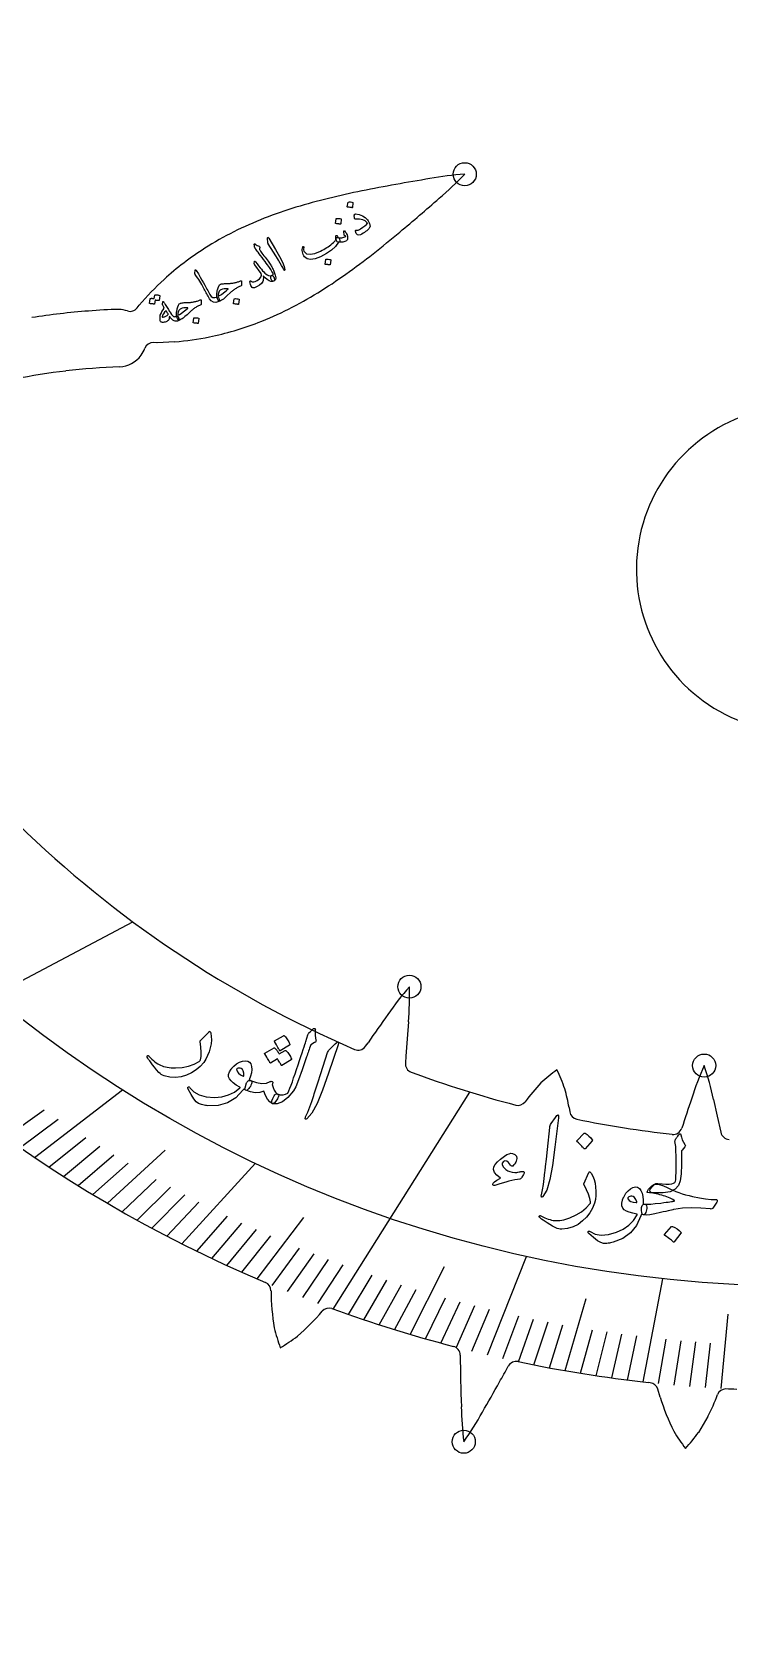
# Model space of a CAD drawing. Header units: millimetres. Extents: x -53 to 53, y -53 to 53.
# Drawn here: x -21.25 to -1.95, y -29.3 to 14.88 of the extents above; entities that cross this region are included whole.
import ezdxf

# ---------------------------------------------------------------- set-up
doc = ezdxf.new("R2010")
doc.units = ezdxf.units.MM
for name, color, linetype in [('CUT_INNER', 6, 'Continuous'), ('CUT_OUTER', 1, 'Continuous'), ('ENGRAVE', 7, 'Continuous'), ('ENGRAVE_FINE', 8, 'Continuous'), ('TEXT', 5, 'Continuous')]:
    doc.layers.add(name, color=color, linetype=linetype)

msp = doc.modelspace()

# ---------------------------------------------------------------- linework, layer by layer
at = {"layer": 'CUT_INNER'}
for points in [[(-18.337, 7.239), (-18.281, 7.311)], [(-17.29, 6.298), (-17.781, 6.274), (-17.79, 6.274), (-17.883, 6.276)], [(-10.824, -12.532), (-10.857, -13.009), (-10.894, -13.486), (-10.909, -13.673)], [(-12.013, -13.211), (-11.944, -13.112)], [(-6.377, -14.902), (-6.359, -15.023)], [(-2.38, -14.682), (-2.273, -15.148), (-2.174, -15.593)], [(-4.133, -22.527), (-4.18, -22.522)], [(-3.856, -22.926), (-3.919, -22.706)], [(-2.538, -23.461), (-2.79, -23.902), (-2.793, -23.907)]]:
    msp.add_lwpolyline(points, dxfattribs=at)
for centre, radius, start, end in [((0, 15.174), 37.926, 129.5163, 247.0609), ((-3.76, -30.801), 42.114, 100.1409, 101.4361), ((0.95, -56.795), 68.531, 99.38833, 100.19106), ((-8.734, 2.884), 8.074, 93.7871, 100.6739), ((-15.163, 16.469), 8.083, 309.9474, 316.836), ((-9.183, -5.587), 16.319, 103.6502, 106.9411), ((-7.3, -13.335), 24.293, 101.422, 103.6542), ((-50.182, 56.066), 60.941, 309.93504, 311.28531), ((-11.167, 0.361), 10.045, 111.2998, 116.5682), ((-10.367, -1.698), 12.254, 106.9451, 111.2869), ((-11.678, 1.391), 8.895, 116.5885, 122.5545), ((-31.155, 33.328), 31.292, 308.2044, 309.9463), ((-11.968, 1.847), 8.354, 122.5649, 132.2915), ((-23.903, 24.11), 19.564, 305.4504, 308.2126), ((-12.431, 2.351), 7.67, 132.2626, 139.7038), ((-20.65, 19.541), 13.955, 301.6164, 305.4505), ((-19.084, 17), 10.97, 296.7694, 301.6079), ((-18.208, -12.364), 19.571, 94.324, 98.9421), ((-18.786, -1.775), 8.97, 90.3484, 95.7436), ((-18.867, 6.392), 0.804, 71.0076, 88.0698), ((-18.535, 7.392), 0.25, 253.5983, 322.2242), ((-18.356, 15.563), 9.359, 291.0924, 296.7521), ((-18.035, 14.72), 8.457, 281.604, 291.1174), ((-17.89, 6.026), 0.25, 88.4008, 157.9733), ((-17.962, 14.367), 8.096, 274.7582, 281.6028), ((-18.868, 6.401), 0.798, 273.1365, 323.4416), ((-18.852, 6.39), 0.778, 323.395, 339.735), ((-18.307, -11.641), 17.247, 96.6676, 101.4151), ((-18.11, -13.371), 18.989, 92.1538, 96.6514), ((0, 0), 4.513, 95.6037, 16.6136), ((-0.001, 15.173), 31.022, 204.9244, 246.6069), ((-4.723, -16.881), 8.075, 138.787, 145.6738), ((-18.887, -11.819), 8.094, 354.9498, 1.829), ((44.324, -52.233), 68.531, 144.38833, 145.19106), ((-12.219, -13.07), 0.25, 246.6211, 325.4647), ((-10.66, -13.694), 0.25, 175.163, 249.7852), ((-0.031, 15.075), 30.92, 249.7226, 255.3432), ((-2.634, -19.274), 6.777, 126.9962, 131.8511), ((-11.955, -16.338), 5.798, 19.6139, 25.2888), ((4.721, -17.072), 8.074, 155.6621, 162.5489), ((-10.291, -16.338), 8.083, 11.8224, 18.711), ((-3.939, -17.362), 4.492, 135.7281, 144.3837), ((-12.413, -16.009), 6.137, 10.3919, 15.2725), ((-7.792, -14.597), 0.25, 255.4102, 323.4587), ((56.103, -34.715), 62.398, 161.24356, 162.04425), ((-6.111, -14.987), 0.25, 188.4163, 258.5742), ((-0.024, 15.024), 30.871, 258.5335, 263.4931), ((-3.494, -15.401), 0.25, 263.4961, 341.8648), ((-1.93, -15.539), 0.25, 192.5109, 266.3086), ((-14.88, -19.983), 0.25, 359.1094, 66.9727), ((-8.07, -19.928), 6.56, 180.517, 189.49), ((-18.068, -16.452), 6.35, 311.0615, 319.8841), ((-13.027, -20.711), 0.25, 70.1382, 137.8337), ((-0.041, 15.042), 37.788, 250.0385, 255.3822), ((-8.914, -19.608), 5.798, 193.9889, 199.6638), ((-17.902, -15.773), 6.777, 301.3712, 306.2261), ((-9.641, -21.765), 0.25, 0.7864, 75.4102), ((55.11, -21.085), 64.504, 180.60105, 181.87275), ((-27.447, -11.66), 22.004, 330.4691, 331.7643), ((-7.842, -22.189), 0.25, 78.2243, 151.7382), ((-0.008, 15.112), 37.864, 258.1395, 263.6753), ((-68.134, 10.911), 68.531, 330.01333, 330.81606), ((-4.159, -22.775), 0.25, 15.9844, 83.8477), ((2.426, -20.949), 6.586, 197.4668, 206.3554), ((-7.161, -20.996), 5.239, 331.928, 339.1971), ((-2.031, -22.948), 0.25, 92.504, 158.3906), ((-39.088, -832.46), 810.608, 87.358818, 87.38062), ((-1.278, -23.112), 8.083, 180.5724, 187.4615), ((-15.868, -19.457), 8.086, 324.4194, 331.2964), ((1.502, -20.898), 5.798, 210.8639, 216.5388), ((-8.212, -19.838), 6.777, 318.2462, 323.1011)]:
    msp.add_arc(centre, radius, start, end, dxfattribs=at)
at = {"layer": 'CUT_OUTER'}
msp.add_circle((0, 0), 53.1, dxfattribs=at)
at = {"layer": 'ENGRAVE'}
for points in [[(-25.084, -13.273), (-18.454, -9.764)], [(-21.18, -16.288), (-18.745, -14.415)], [(-12.907, -20.489), (-9.121, -14.479)], [(-17.101, -18.678), (-15.061, -16.45)], [(-8.64, -21.755), (-7.557, -19.029)], [(-4.33, -22.505), (-3.78, -19.649)]]:
    msp.add_lwpolyline(points, dxfattribs=at)
for centre, radius in [((0, 15.174), 35.027), ((-9.266, 10.94), 0.319), ((-10.797, -11.56), 0.319), ((-2.636, -13.744), 0.319), ((-9.292, -24.163), 0.319)]:
    msp.add_circle(centre, radius, dxfattribs=at)
at = {"layer": 'ENGRAVE_FINE'}
for points in [[(-21.977, -15.736), (-20.906, -14.97)], [(-21.579, -16.015), (-20.524, -15.232)], [(-20.779, -16.554), (-19.754, -15.737)], [(-20.376, -16.814), (-19.367, -15.981)], [(-19.972, -17.068), (-18.978, -16.219)], [(-19.158, -17.558), (-17.556, -16.09)], [(-19.566, -17.316), (-18.589, -16.452)], [(-18.749, -17.794), (-17.806, -16.899)], [(-18.339, -18.024), (-17.413, -17.114)], [(-17.928, -18.248), (-17.019, -17.323)], [(-17.515, -18.466), (-16.624, -17.527)], [(-16.686, -18.885), (-15.832, -17.918)], [(-16.27, -19.085), (-15.434, -18.105)], [(-15.016, -19.654), (-13.717, -17.954)], [(-15.853, -19.28), (-15.036, -18.287)], [(-15.435, -19.47), (-14.637, -18.463)], [(-14.596, -19.832), (-13.837, -18.8)], [(-14.175, -20.004), (-13.436, -18.961)], [(-13.753, -20.171), (-13.034, -19.116)], [(-13.331, -20.333), (-12.632, -19.267)], [(-10.781, -21.188), (-9.825, -19.309)], [(-12.483, -20.639), (-11.825, -19.552)], [(-12.059, -20.785), (-11.422, -19.687)], [(-11.633, -20.924), (-11.017, -19.817)], [(-11.207, -21.059), (-10.613, -19.942)], [(-10.354, -21.312), (-9.802, -20.176)], [(-9.926, -21.431), (-9.396, -20.286)], [(-6.489, -22.194), (-5.904, -20.192)], [(-9.498, -21.544), (-8.99, -20.392)], [(-9.069, -21.652), (-8.583, -20.492)], [(-8.21, -21.853), (-7.769, -20.678)], [(-2.166, -22.691), (-1.969, -20.628)], [(-7.78, -21.946), (-7.361, -20.764)], [(-7.35, -22.034), (-6.954, -20.845)], [(-6.92, -22.116), (-6.546, -20.921)], [(-6.057, -22.266), (-5.729, -21.06)], [(-5.626, -22.333), (-5.321, -21.122)], [(-5.194, -22.395), (-4.912, -21.18)], [(-4.762, -22.453), (-4.503, -21.233)], [(-3.897, -22.552), (-3.685, -21.325)], [(-3.465, -22.594), (-3.276, -21.364)], [(-3.032, -22.631), (-2.867, -21.398)], [(-2.599, -22.663), (-2.457, -21.428)]]:
    msp.add_lwpolyline(points, dxfattribs=at)
at = {"layer": 'TEXT'}
for points in [[(-12.497, 10.163), (-12.496, 10.165), (-12.495, 10.167), (-12.492, 10.169), (-12.488, 10.17), (-12.457, 10.172), (-12.426, 10.171), (-12.396, 10.167), (-12.366, 10.159), (-12.363, 10.158), (-12.361, 10.155), (-12.36, 10.152), (-12.36, 10.149), (-12.375, 10.018), (-12.376, 10.014), (-12.379, 10.012), (-12.383, 10.012), (-12.389, 10.013), (-12.394, 10.014), (-12.402, 10.015), (-12.412, 10.017), (-12.426, 10.018), (-12.442, 10.02), (-12.462, 10.023), (-12.484, 10.025), (-12.51, 10.027), (-12.514, 10.028), (-12.516, 10.03), (-12.517, 10.032), (-12.517, 10.034)], [(-12.319, 9.719), (-12.321, 9.738), (-12.322, 9.754), (-12.323, 9.769), (-12.323, 9.783), (-12.323, 9.795), (-12.322, 9.805), (-12.321, 9.814), (-12.319, 9.822), (-12.316, 9.83), (-12.309, 9.835), (-12.301, 9.838), (-12.29, 9.839), (-12.186, 9.823), (-12.096, 9.79), (-12.02, 9.741), (-11.958, 9.674), (-11.944, 9.653), (-11.932, 9.632), (-11.921, 9.611), (-11.911, 9.59), (-11.902, 9.569), (-11.896, 9.548), (-11.891, 9.528), (-11.888, 9.507), (-11.888, 9.495), (-11.89, 9.484), (-11.895, 9.473), (-11.901, 9.462), (-11.925, 9.431), (-11.952, 9.402), (-11.98, 9.375), (-12.011, 9.349), (-12.043, 9.325), (-12.077, 9.303), (-12.113, 9.282), (-12.15, 9.262), (-12.198, 9.249), (-12.238, 9.261), (-12.268, 9.299), (-12.289, 9.363), (-12.29, 9.371), (-12.289, 9.378), (-12.286, 9.384), (-12.281, 9.388), (-12.276, 9.39), (-12.271, 9.39), (-12.264, 9.39), (-12.257, 9.388), (-12.236, 9.387), (-12.212, 9.393), (-12.184, 9.405), (-12.151, 9.424), (-12.083, 9.469), (-12.028, 9.509), (-11.988, 9.545), (-11.963, 9.575), (-11.962, 9.578), (-11.962, 9.582), (-11.964, 9.586), (-11.967, 9.592), (-12.02, 9.645), (-12.09, 9.68), (-12.178, 9.697), (-12.284, 9.698), (-12.298, 9.698), (-12.308, 9.702), (-12.315, 9.709), (-12.319, 9.719)], [(-12.823, 9.708), (-12.822, 9.71), (-12.82, 9.712), (-12.818, 9.714), (-12.814, 9.715), (-12.783, 9.717), (-12.752, 9.716), (-12.722, 9.711), (-12.692, 9.704), (-12.689, 9.702), (-12.687, 9.7), (-12.686, 9.697), (-12.686, 9.694), (-12.701, 9.563), (-12.702, 9.559), (-12.705, 9.557), (-12.709, 9.557), (-12.715, 9.558), (-12.72, 9.559), (-12.728, 9.56), (-12.738, 9.561), (-12.752, 9.563), (-12.768, 9.565), (-12.788, 9.568), (-12.81, 9.57), (-12.836, 9.572), (-12.84, 9.573), (-12.842, 9.574), (-12.843, 9.576), (-12.843, 9.579)], [(-12.773, 9.062), (-12.794, 9.069), (-12.81, 9.083), (-12.82, 9.104), (-12.825, 9.131), (-12.822, 9.159), (-12.815, 9.179), (-12.805, 9.189), (-12.793, 9.191), (-12.727, 9.181), (-12.666, 9.181), (-12.61, 9.192), (-12.558, 9.212), (-12.556, 9.213), (-12.555, 9.215), (-12.555, 9.217), (-12.556, 9.219), (-12.56, 9.223), (-12.566, 9.228), (-12.577, 9.233), (-12.591, 9.24), (-12.594, 9.243), (-12.597, 9.246), (-12.599, 9.249), (-12.6, 9.252), (-12.611, 9.36), (-12.611, 9.364), (-12.611, 9.367), (-12.609, 9.37), (-12.607, 9.372), (-12.604, 9.372), (-12.602, 9.372), (-12.599, 9.371), (-12.596, 9.369), (-12.572, 9.343), (-12.552, 9.316), (-12.536, 9.288), (-12.524, 9.257), (-12.513, 9.218), (-12.508, 9.184), (-12.508, 9.155), (-12.514, 9.133), (-12.52, 9.119), (-12.526, 9.108), (-12.533, 9.1), (-12.54, 9.094), (-12.584, 9.072), (-12.638, 9.059), (-12.701, 9.056), (-12.773, 9.062)], [(-15.094, 8.99), (-15.095, 8.998), (-15.094, 9.004), (-15.091, 9.009), (-15.086, 9.012), (-15.081, 9.013), (-15.076, 9.013), (-15.071, 9.011), (-15.066, 9.007), (-15.041, 8.985), (-15.016, 8.968), (-14.989, 8.955), (-14.962, 8.946), (-14.952, 8.941), (-14.945, 8.934), (-14.942, 8.924), (-14.942, 8.912), (-14.943, 8.905), (-14.944, 8.898), (-14.945, 8.89), (-14.946, 8.883), (-14.947, 8.876), (-14.948, 8.869), (-14.949, 8.862), (-14.95, 8.855), (-14.943, 8.843), (-14.92, 8.81), (-14.88, 8.756), (-14.824, 8.681), (-14.793, 8.64), (-14.764, 8.602), (-14.737, 8.566), (-14.712, 8.532), (-14.69, 8.501), (-14.67, 8.472), (-14.652, 8.445), (-14.637, 8.421), (-14.623, 8.399), (-14.61, 8.375), (-14.597, 8.352), (-14.585, 8.328), (-14.573, 8.304), (-14.561, 8.28), (-14.55, 8.255), (-14.54, 8.23), (-14.51, 8.143), (-14.5, 8.074), (-14.509, 8.022), (-14.538, 7.987), (-14.556, 7.978), (-14.573, 7.977), (-14.589, 7.982), (-14.604, 7.995), (-14.617, 8.013), (-14.626, 8.033), (-14.633, 8.054), (-14.636, 8.077), (-14.636, 8.099), (-14.632, 8.117), (-14.625, 8.128), (-14.614, 8.135), (-14.605, 8.138), (-14.597, 8.141), (-14.589, 8.144), (-14.583, 8.147), (-14.578, 8.149), (-14.573, 8.152), (-14.57, 8.154), (-14.567, 8.157), (-14.571, 8.179), (-14.583, 8.211), (-14.604, 8.25), (-14.634, 8.298), (-14.653, 8.326), (-14.675, 8.358), (-14.701, 8.394), (-14.729, 8.434), (-14.761, 8.478), (-14.796, 8.526), (-14.835, 8.578), (-14.876, 8.634), (-14.917, 8.688), (-14.953, 8.736), (-14.984, 8.778), (-15.01, 8.812), (-15.031, 8.84), (-15.047, 8.862), (-15.059, 8.876), (-15.065, 8.884), (-15.072, 8.895), (-15.078, 8.908), (-15.083, 8.922), (-15.086, 8.938), (-15.087, 8.947), (-15.088, 8.955), (-15.088, 8.962), (-15.089, 8.969), (-15.091, 8.975), (-15.092, 8.98), (-15.093, 8.986), (-15.094, 8.99)], [(-14.725, 9.15), (-14.724, 9.181), (-14.717, 9.194), (-14.706, 9.191), (-14.69, 9.17), (-14.504, 8.857), (-14.391, 8.665), (-14.311, 8.506), (-14.264, 8.381), (-14.251, 8.29), (-14.252, 8.281), (-14.255, 8.276), (-14.258, 8.274), (-14.262, 8.275), (-14.266, 8.278), (-14.27, 8.282), (-14.274, 8.288), (-14.278, 8.295), (-14.305, 8.353), (-14.337, 8.413), (-14.373, 8.476), (-14.413, 8.54), (-14.424, 8.557), (-14.452, 8.603), (-14.498, 8.678), (-14.562, 8.781), (-14.705, 9.009), (-14.712, 9.021), (-14.717, 9.034), (-14.72, 9.045), (-14.722, 9.057)], [(-12.784, 9.188), (-12.782, 9.188), (-12.781, 9.188), (-12.779, 9.188), (-12.778, 9.188), (-12.776, 9.188), (-12.775, 9.187), (-12.773, 9.187), (-12.771, 9.186), (-12.754, 9.178), (-12.742, 9.162), (-12.733, 9.138), (-12.728, 9.105), (-12.728, 9.084), (-12.731, 9.069), (-12.737, 9.06), (-12.747, 9.059), (-12.752, 9.059), (-12.756, 9.058), (-12.759, 9.056), (-12.761, 9.054), (-12.842, 8.942), (-12.953, 8.838), (-13.094, 8.741), (-13.264, 8.652), (-13.411, 8.598), (-13.532, 8.579), (-13.628, 8.598), (-13.699, 8.652), (-13.721, 8.684), (-13.739, 8.717), (-13.752, 8.753), (-13.76, 8.79), (-13.764, 8.826), (-13.764, 8.859), (-13.76, 8.892), (-13.752, 8.923), (-13.75, 8.928), (-13.748, 8.931), (-13.744, 8.934), (-13.74, 8.935), (-13.736, 8.936), (-13.732, 8.935), (-13.728, 8.933), (-13.725, 8.931), (-13.723, 8.928), (-13.722, 8.925), (-13.721, 8.919), (-13.722, 8.913), (-13.727, 8.876), (-13.727, 8.842), (-13.72, 8.812), (-13.707, 8.786), (-13.644, 8.735), (-13.548, 8.722), (-13.418, 8.748), (-13.255, 8.813), (-13.212, 8.834), (-13.17, 8.857), (-13.128, 8.881), (-13.088, 8.906), (-13.047, 8.932), (-13.009, 8.959), (-12.971, 8.988), (-12.935, 9.017), (-12.9, 9.047), (-12.873, 9.074), (-12.853, 9.097), (-12.84, 9.117), (-12.836, 9.127), (-12.833, 9.137), (-12.831, 9.149), (-12.831, 9.161), (-12.831, 9.175), (-12.832, 9.189), (-12.833, 9.205), (-12.835, 9.221), (-12.835, 9.226), (-12.834, 9.231), (-12.832, 9.236), (-12.828, 9.241), (-12.824, 9.245), (-12.819, 9.247), (-12.813, 9.247), (-12.808, 9.246), (-12.802, 9.243), (-12.797, 9.238), (-12.794, 9.232), (-12.791, 9.224)], [(-14.539, 7.986), (-14.566, 7.974), (-14.592, 7.968), (-14.616, 7.966), (-14.637, 7.97), (-14.684, 7.989), (-14.734, 8.021), (-14.788, 8.066), (-14.846, 8.124), (-14.842, 8.072), (-14.843, 8.028), (-14.848, 7.994), (-14.856, 7.969), (-14.895, 7.917), (-14.947, 7.87), (-15.011, 7.83), (-15.088, 7.796), (-15.112, 7.791), (-15.134, 7.795), (-15.154, 7.807), (-15.172, 7.828), (-15.188, 7.856), (-15.199, 7.888), (-15.207, 7.924), (-15.212, 7.965), (-15.212, 7.97), (-15.211, 7.975), (-15.208, 7.979), (-15.205, 7.983), (-15.199, 7.985), (-15.194, 7.986), (-15.188, 7.984), (-15.184, 7.98), (-15.149, 7.959), (-15.109, 7.955), (-15.064, 7.966), (-15.015, 7.993), (-14.951, 8.042), (-14.911, 8.092), (-14.893, 8.141), (-14.899, 8.19), (-15.077, 8.426), (-15.085, 8.437), (-15.09, 8.447), (-15.093, 8.458), (-15.094, 8.467), (-15.09, 8.518), (-15.089, 8.525), (-15.088, 8.53), (-15.086, 8.534), (-15.083, 8.536), (-15.079, 8.535), (-15.073, 8.532), (-15.067, 8.526), (-15.06, 8.517), (-15.015, 8.457), (-14.973, 8.401), (-14.933, 8.351), (-14.896, 8.306), (-14.861, 8.267), (-14.829, 8.232), (-14.801, 8.202), (-14.775, 8.178), (-14.736, 8.149), (-14.695, 8.133), (-14.654, 8.128), (-14.613, 8.135), (-14.601, 8.137), (-14.589, 8.133), (-14.576, 8.123), (-14.564, 8.109), (-14.559, 8.101), (-14.554, 8.092), (-14.549, 8.084), (-14.545, 8.075), (-14.541, 8.066), (-14.538, 8.056), (-14.535, 8.046), (-14.533, 8.036), (-14.53, 8.016), (-14.53, 8.001), (-14.533, 7.991), (-14.539, 7.986)], [(-13.114, 8.577), (-13.114, 8.58), (-13.112, 8.582), (-13.109, 8.584), (-13.105, 8.585), (-13.074, 8.587), (-13.044, 8.585), (-13.013, 8.581), (-12.984, 8.574), (-12.98, 8.572), (-12.978, 8.57), (-12.977, 8.567), (-12.977, 8.564), (-12.992, 8.432), (-12.993, 8.429), (-12.996, 8.427), (-13, 8.426), (-13.006, 8.427), (-13.011, 8.428), (-13.019, 8.43), (-13.03, 8.431), (-13.043, 8.433), (-13.059, 8.435), (-13.079, 8.437), (-13.101, 8.44), (-13.127, 8.442), (-13.131, 8.443), (-13.133, 8.444), (-13.134, 8.446), (-13.134, 8.449)], [(-16.729, 8.284), (-16.728, 8.289), (-16.727, 8.293), (-16.725, 8.295), (-16.723, 8.296), (-16.719, 8.296), (-16.714, 8.292), (-16.707, 8.285), (-16.699, 8.273), (-16.641, 8.179), (-16.588, 8.091), (-16.541, 8.009), (-16.5, 7.934), (-16.465, 7.87), (-16.434, 7.812), (-16.407, 7.761), (-16.383, 7.717), (-16.362, 7.679), (-16.346, 7.648), (-16.332, 7.624), (-16.323, 7.606), (-16.286, 7.557), (-16.24, 7.53), (-16.188, 7.523), (-16.128, 7.538), (-16.11, 7.541), (-16.096, 7.537), (-16.085, 7.524), (-16.077, 7.503), (-16.068, 7.469), (-16.064, 7.443), (-16.065, 7.426), (-16.071, 7.418), (-16.153, 7.391), (-16.224, 7.395), (-16.285, 7.429), (-16.335, 7.492), (-16.354, 7.525), (-16.372, 7.558), (-16.39, 7.592), (-16.408, 7.625), (-16.426, 7.659), (-16.444, 7.693), (-16.462, 7.727), (-16.48, 7.761), (-16.514, 7.826), (-16.545, 7.884), (-16.575, 7.934), (-16.602, 7.978), (-16.63, 8.02), (-16.66, 8.064), (-16.692, 8.11), (-16.727, 8.159), (-16.733, 8.168), (-16.737, 8.177), (-16.739, 8.186), (-16.739, 8.194)], [(-15.796, 7.916), (-15.779, 7.916), (-15.762, 7.917), (-15.744, 7.919), (-15.725, 7.921), (-15.705, 7.923), (-15.684, 7.926), (-15.663, 7.93), (-15.641, 7.934), (-15.619, 7.939), (-15.597, 7.944), (-15.576, 7.949), (-15.555, 7.955), (-15.534, 7.962), (-15.514, 7.969), (-15.495, 7.978), (-15.476, 7.987), (-15.47, 7.989), (-15.465, 7.99), (-15.46, 7.991), (-15.455, 7.99), (-15.451, 7.988), (-15.448, 7.985), (-15.446, 7.979), (-15.445, 7.972), (-15.445, 7.957), (-15.445, 7.943), (-15.445, 7.93), (-15.445, 7.918), (-15.445, 7.907), (-15.445, 7.898), (-15.445, 7.889), (-15.446, 7.882), (-15.448, 7.869), (-15.451, 7.86), (-15.455, 7.853), (-15.46, 7.849), (-15.479, 7.842), (-15.499, 7.834), (-15.518, 7.825), (-15.538, 7.815), (-15.558, 7.804), (-15.579, 7.792), (-15.599, 7.779), (-15.62, 7.765), (-15.64, 7.75), (-15.66, 7.736), (-15.679, 7.721), (-15.697, 7.707), (-15.715, 7.693), (-15.731, 7.679), (-15.747, 7.665), (-15.762, 7.651), (-15.839, 7.578), (-15.9, 7.522), (-15.947, 7.484), (-15.978, 7.462), (-16.002, 7.449), (-16.025, 7.437), (-16.048, 7.427), (-16.071, 7.418), (-16.099, 7.474), (-16.119, 7.517), (-16.131, 7.547), (-16.134, 7.563), (-16.133, 7.585), (-16.132, 7.607), (-16.13, 7.629), (-16.127, 7.651), (-16.124, 7.673), (-16.12, 7.694), (-16.116, 7.716), (-16.112, 7.737), (-16.095, 7.797), (-16.076, 7.843), (-16.055, 7.874), (-16.031, 7.891), (-16.017, 7.896), (-15.998, 7.9), (-15.975, 7.904), (-15.947, 7.908), (-15.916, 7.911), (-15.88, 7.913), (-15.84, 7.915), (-15.796, 7.916)], [(-17.848, 7.588), (-17.848, 7.59), (-17.846, 7.592), (-17.843, 7.594), (-17.839, 7.595), (-17.823, 7.597), (-17.808, 7.597), (-17.793, 7.597), (-17.778, 7.596), (-17.763, 7.595), (-17.748, 7.593), (-17.733, 7.589), (-17.718, 7.585), (-17.715, 7.584), (-17.712, 7.581), (-17.711, 7.578), (-17.711, 7.574), (-17.727, 7.442), (-17.728, 7.44), (-17.731, 7.439), (-17.735, 7.439), (-17.741, 7.439), (-17.745, 7.44), (-17.751, 7.441), (-17.76, 7.442), (-17.77, 7.444), (-17.784, 7.445), (-17.8, 7.447), (-17.818, 7.448), (-17.839, 7.45), (-17.852, 7.347), (-17.854, 7.343), (-17.856, 7.341), (-17.86, 7.341), (-17.866, 7.342), (-17.871, 7.343), (-17.879, 7.344), (-17.89, 7.346), (-17.903, 7.348), (-17.92, 7.349), (-17.939, 7.352), (-17.962, 7.354), (-17.988, 7.357), (-17.991, 7.358), (-17.993, 7.359), (-17.993, 7.361), (-17.993, 7.364), (-17.974, 7.492), (-17.973, 7.495), (-17.971, 7.497), (-17.968, 7.499), (-17.964, 7.5), (-17.951, 7.502), (-17.938, 7.503), (-17.925, 7.503), (-17.913, 7.502), (-17.9, 7.501), (-17.888, 7.499), (-17.875, 7.497), (-17.863, 7.494)], [(-15.831, 7.768), (-15.882, 7.77), (-15.929, 7.766), (-15.974, 7.756), (-16.015, 7.742), (-16.034, 7.731), (-16.05, 7.715), (-16.064, 7.697), (-16.076, 7.674), (-16.084, 7.649), (-16.089, 7.622), (-16.09, 7.592), (-16.089, 7.56), (-16.052, 7.579), (-16.003, 7.61), (-15.944, 7.654), (-15.874, 7.71), (-15.823, 7.752), (-15.821, 7.755), (-15.819, 7.758), (-15.818, 7.76), (-15.818, 7.761), (-15.818, 7.764), (-15.821, 7.766), (-15.825, 7.767), (-15.831, 7.768)], [(-17.628, 7.399), (-17.625, 7.411), (-17.619, 7.415), (-17.611, 7.411), (-17.602, 7.398), (-17.597, 7.391), (-17.59, 7.38), (-17.581, 7.366), (-17.571, 7.349), (-17.558, 7.33), (-17.543, 7.306), (-17.526, 7.28), (-17.507, 7.25), (-17.489, 7.221), (-17.472, 7.195), (-17.458, 7.171), (-17.445, 7.151), (-17.434, 7.134), (-17.426, 7.121), (-17.419, 7.11), (-17.415, 7.103), (-17.385, 7.057), (-17.357, 7.024), (-17.331, 7.003), (-17.308, 6.995), (-17.294, 6.994), (-17.278, 6.996), (-17.262, 7.002), (-17.243, 7.01), (-17.232, 7.014), (-17.221, 7.012), (-17.211, 7.006), (-17.202, 6.996), (-17.194, 6.981), (-17.187, 6.966), (-17.182, 6.95), (-17.179, 6.933), (-17.178, 6.918), (-17.179, 6.905), (-17.181, 6.896), (-17.186, 6.89), (-17.222, 6.874), (-17.255, 6.866), (-17.286, 6.866), (-17.315, 6.875), (-17.345, 6.894), (-17.376, 6.923), (-17.408, 6.961), (-17.441, 7.01), (-17.445, 6.969), (-17.452, 6.935), (-17.463, 6.907), (-17.477, 6.886), (-17.492, 6.875), (-17.51, 6.864), (-17.532, 6.855), (-17.558, 6.847), (-17.587, 6.84), (-17.612, 6.837), (-17.634, 6.836), (-17.651, 6.839), (-17.667, 6.845), (-17.68, 6.853), (-17.689, 6.863), (-17.695, 6.875), (-17.699, 6.892), (-17.702, 6.912), (-17.703, 6.934), (-17.703, 6.96), (-17.703, 6.985), (-17.701, 7.006), (-17.699, 7.022), (-17.696, 7.034), (-17.674, 7.084), (-17.649, 7.134), (-17.619, 7.184), (-17.584, 7.233), (-17.598, 7.258), (-17.61, 7.28), (-17.619, 7.298), (-17.627, 7.313), (-17.632, 7.326), (-17.635, 7.338), (-17.636, 7.35), (-17.635, 7.362)], [(-17.536, 7.156), (-17.577, 7.117), (-17.608, 7.077), (-17.631, 7.037), (-17.644, 6.996), (-17.644, 6.991), (-17.642, 6.988), (-17.639, 6.986), (-17.633, 6.984), (-17.617, 6.985), (-17.599, 6.988), (-17.582, 6.992), (-17.563, 6.999), (-17.545, 7.007), (-17.525, 7.018), (-17.506, 7.03), (-17.485, 7.045), (-17.482, 7.047), (-17.48, 7.051), (-17.477, 7.056), (-17.475, 7.061), (-17.481, 7.072), (-17.488, 7.083), (-17.494, 7.094), (-17.502, 7.106), (-17.51, 7.118), (-17.518, 7.13), (-17.527, 7.143), (-17.536, 7.156)], [(-16.912, 7.388), (-16.895, 7.388), (-16.878, 7.389), (-16.86, 7.391), (-16.841, 7.393), (-16.821, 7.396), (-16.8, 7.398), (-16.779, 7.402), (-16.757, 7.406), (-16.735, 7.411), (-16.713, 7.416), (-16.692, 7.422), (-16.671, 7.428), (-16.65, 7.434), (-16.63, 7.442), (-16.611, 7.45), (-16.592, 7.459), (-16.586, 7.461), (-16.581, 7.463), (-16.576, 7.463), (-16.571, 7.463), (-16.567, 7.461), (-16.564, 7.457), (-16.562, 7.452), (-16.561, 7.444), (-16.561, 7.429), (-16.561, 7.415), (-16.561, 7.402), (-16.561, 7.391), (-16.561, 7.38), (-16.561, 7.37), (-16.561, 7.361), (-16.562, 7.354), (-16.564, 7.341), (-16.567, 7.332), (-16.571, 7.325), (-16.576, 7.321), (-16.595, 7.314), (-16.614, 7.306), (-16.634, 7.297), (-16.654, 7.287), (-16.674, 7.277), (-16.695, 7.265), (-16.715, 7.252), (-16.736, 7.237), (-16.756, 7.223), (-16.776, 7.208), (-16.795, 7.194), (-16.813, 7.179), (-16.831, 7.165), (-16.847, 7.151), (-16.863, 7.137), (-16.878, 7.123), (-16.955, 7.05), (-17.016, 6.995), (-17.063, 6.956), (-17.094, 6.934), (-17.118, 6.921), (-17.141, 6.909), (-17.164, 6.899), (-17.186, 6.89), (-17.215, 6.947), (-17.235, 6.989), (-17.247, 7.019), (-17.25, 7.035), (-17.249, 7.057), (-17.247, 7.08), (-17.245, 7.102), (-17.243, 7.123), (-17.24, 7.145), (-17.236, 7.167), (-17.232, 7.188), (-17.228, 7.209), (-17.211, 7.269), (-17.192, 7.315), (-17.171, 7.346), (-17.147, 7.363), (-17.133, 7.368), (-17.114, 7.372), (-17.091, 7.377), (-17.063, 7.38), (-17.032, 7.383), (-16.996, 7.385), (-16.956, 7.387), (-16.912, 7.388)], [(-16.947, 7.241), (-16.998, 7.242), (-17.045, 7.238), (-17.09, 7.229), (-17.131, 7.214), (-17.149, 7.203), (-17.166, 7.188), (-17.18, 7.169), (-17.192, 7.146), (-17.2, 7.121), (-17.205, 7.094), (-17.206, 7.064), (-17.205, 7.032), (-17.167, 7.051), (-17.119, 7.082), (-17.06, 7.126), (-16.99, 7.183), (-16.939, 7.225), (-16.937, 7.227), (-16.935, 7.23), (-16.934, 7.232), (-16.934, 7.234), (-16.934, 7.236), (-16.936, 7.238), (-16.941, 7.24), (-16.947, 7.241)], [(-15.649, 7.485), (-15.648, 7.487), (-15.646, 7.489), (-15.644, 7.491), (-15.64, 7.492), (-15.609, 7.494), (-15.578, 7.493), (-15.548, 7.489), (-15.518, 7.481), (-15.515, 7.479), (-15.513, 7.477), (-15.512, 7.474), (-15.512, 7.471), (-15.527, 7.34), (-15.528, 7.336), (-15.531, 7.334), (-15.535, 7.334), (-15.541, 7.335), (-15.546, 7.336), (-15.554, 7.337), (-15.564, 7.338), (-15.578, 7.34), (-15.594, 7.342), (-15.614, 7.345), (-15.636, 7.347), (-15.662, 7.349), (-15.666, 7.35), (-15.668, 7.351), (-15.669, 7.354), (-15.669, 7.356)], [(-16.765, 6.957), (-16.764, 6.959), (-16.762, 6.962), (-16.759, 6.963), (-16.756, 6.965), (-16.725, 6.966), (-16.694, 6.965), (-16.664, 6.961), (-16.634, 6.953), (-16.631, 6.952), (-16.629, 6.949), (-16.628, 6.947), (-16.628, 6.943), (-16.643, 6.812), (-16.644, 6.809), (-16.647, 6.806), (-16.651, 6.806), (-16.657, 6.807), (-16.662, 6.808), (-16.669, 6.809), (-16.68, 6.811), (-16.694, 6.812), (-16.71, 6.815), (-16.73, 6.817), (-16.752, 6.819), (-16.778, 6.822), (-16.782, 6.822), (-16.784, 6.824), (-16.785, 6.826), (-16.785, 6.828)], [(-16.346, -12.806), (-16.341, -12.801), (-16.337, -12.798), (-16.332, -12.797), (-16.329, -12.796), (-16.32, -12.8), (-16.312, -12.809), (-16.305, -12.824), (-16.299, -12.844), (-16.283, -12.937), (-16.28, -13.036), (-16.289, -13.14), (-16.311, -13.25), (-16.343, -13.363), (-16.384, -13.47), (-16.434, -13.569), (-16.492, -13.662), (-16.59, -13.772), (-16.702, -13.867), (-16.829, -13.947), (-16.97, -14.011), (-17.121, -14.056), (-17.275, -14.073), (-17.432, -14.064), (-17.592, -14.028), (-17.632, -14.013), (-17.669, -13.994), (-17.702, -13.969), (-17.733, -13.938), (-17.798, -13.861), (-17.856, -13.79), (-17.908, -13.725), (-17.952, -13.668), (-17.989, -13.617), (-18.02, -13.574), (-18.043, -13.538), (-18.059, -13.508), (-18.061, -13.501), (-18.062, -13.495), (-18.061, -13.489), (-18.06, -13.484), (-18.056, -13.479), (-18.051, -13.475), (-18.045, -13.472), (-18.038, -13.47), (-18.031, -13.47), (-18.024, -13.472), (-18.017, -13.476), (-18.01, -13.484), (-17.968, -13.528), (-17.927, -13.569), (-17.886, -13.606), (-17.846, -13.639), (-17.807, -13.669), (-17.767, -13.695), (-17.728, -13.719), (-17.688, -13.738), (-17.647, -13.756), (-17.603, -13.771), (-17.555, -13.783), (-17.505, -13.793), (-17.451, -13.801), (-17.394, -13.806), (-17.334, -13.808), (-17.27, -13.807), (-17.085, -13.794), (-16.914, -13.76), (-16.758, -13.706), (-16.617, -13.633), (-16.607, -13.626), (-16.598, -13.617), (-16.59, -13.605), (-16.584, -13.59), (-16.568, -13.491), (-16.564, -13.373), (-16.572, -13.236), (-16.591, -13.08), (-16.591, -13.071), (-16.589, -13.063), (-16.587, -13.058), (-16.583, -13.053)], [(-13.578, -12.84), (-13.535, -12.801), (-13.502, -12.769), (-13.477, -12.745), (-13.462, -12.73), (-13.451, -12.72), (-13.44, -12.715), (-13.43, -12.714), (-13.42, -12.717), (-13.411, -12.723), (-13.405, -12.733), (-13.402, -12.746), (-13.403, -12.762), (-13.41, -12.838), (-13.41, -12.909), (-13.401, -12.977), (-13.385, -13.041), (-13.381, -13.06), (-13.386, -13.078), (-13.399, -13.094), (-13.421, -13.109), (-13.529, -13.172), (-13.544, -13.216), (-13.56, -13.259), (-13.575, -13.301), (-13.589, -13.343), (-13.603, -13.384), (-13.617, -13.424), (-13.63, -13.463), (-13.643, -13.502), (-13.764, -13.86), (-13.864, -14.137), (-13.945, -14.332), (-14.007, -14.446), (-14.165, -14.631), (-14.315, -14.752), (-14.456, -14.808), (-14.589, -14.8), (-14.592, -14.799), (-14.595, -14.797), (-14.598, -14.796), (-14.601, -14.794), (-14.611, -14.769), (-14.604, -14.724), (-14.579, -14.661), (-14.538, -14.58), (-14.52, -14.551), (-14.501, -14.533), (-14.48, -14.526), (-14.457, -14.53), (-14.373, -14.552), (-14.296, -14.556), (-14.225, -14.54), (-14.162, -14.506), (-14.134, -14.441), (-14.104, -14.367), (-14.073, -14.284), (-14.039, -14.191), (-14.003, -14.088), (-13.965, -13.977), (-13.924, -13.857), (-13.882, -13.729), (-13.839, -13.603), (-13.8, -13.49), (-13.767, -13.389), (-13.737, -13.302), (-13.713, -13.226), (-13.692, -13.164), (-13.675, -13.115), (-13.662, -13.078), (-13.607, -12.893), (-13.6, -12.876), (-13.593, -12.861), (-13.586, -12.849), (-13.578, -12.84)], [(-14.28, -12.917), (-14.275, -12.915), (-14.269, -12.915), (-14.262, -12.918), (-14.255, -12.923), (-14.232, -12.948), (-14.211, -12.974), (-14.191, -13.001), (-14.172, -13.028), (-14.155, -13.056), (-14.139, -13.085), (-14.125, -13.116), (-14.112, -13.148), (-14.109, -13.158), (-14.11, -13.166), (-14.113, -13.173), (-14.119, -13.178), (-14.372, -13.335), (-14.379, -13.336), (-14.386, -13.333), (-14.392, -13.326), (-14.398, -13.314), (-14.403, -13.304), (-14.412, -13.289), (-14.423, -13.268), (-14.438, -13.241), (-14.456, -13.21), (-14.479, -13.172), (-14.505, -13.129), (-14.534, -13.08), (-14.538, -13.072), (-14.538, -13.066), (-14.536, -13.062), (-14.531, -13.059)], [(-12.851, -13.145), (-12.798, -13.101), (-12.767, -13.091), (-12.758, -13.116), (-12.77, -13.174), (-13.038, -13.951), (-13.202, -14.428), (-13.356, -14.798), (-13.501, -15.062), (-13.639, -15.219), (-13.656, -15.229), (-13.669, -15.233), (-13.677, -15.23), (-13.681, -15.222), (-13.683, -15.21), (-13.681, -15.197), (-13.677, -15.182), (-13.671, -15.164), (-13.611, -15.032), (-13.554, -14.89), (-13.5, -14.736), (-13.448, -14.572), (-13.433, -14.53), (-13.395, -14.415), (-13.334, -14.226), (-13.249, -13.966), (-13.063, -13.386), (-13.051, -13.356), (-13.037, -13.33), (-13.021, -13.307), (-13.004, -13.288)], [(-15.408, -14.429), (-15.607, -14.636), (-15.834, -14.776), (-16.09, -14.85), (-16.375, -14.856), (-16.412, -14.852), (-16.448, -14.847), (-16.484, -14.841), (-16.518, -14.833), (-16.55, -14.825), (-16.581, -14.815), (-16.611, -14.804), (-16.639, -14.791), (-16.699, -14.746), (-16.768, -14.665), (-16.844, -14.547), (-16.927, -14.395), (-16.935, -14.375), (-16.936, -14.36), (-16.933, -14.347), (-16.924, -14.339), (-16.912, -14.335), (-16.9, -14.337), (-16.889, -14.344), (-16.878, -14.357), (-16.768, -14.475), (-16.618, -14.559), (-16.427, -14.61), (-16.198, -14.626), (-15.995, -14.608), (-15.809, -14.559), (-15.641, -14.477), (-15.49, -14.364), (-15.488, -14.358), (-15.487, -14.353), (-15.488, -14.348), (-15.491, -14.344), (-15.592, -14.284), (-15.673, -14.225), (-15.736, -14.169), (-15.781, -14.114), (-15.805, -14.054), (-15.806, -13.989), (-15.782, -13.919), (-15.734, -13.843), (-15.727, -13.834), (-15.719, -13.825), (-15.711, -13.815), (-15.702, -13.806), (-15.693, -13.796), (-15.683, -13.786), (-15.673, -13.776), (-15.661, -13.765), (-15.581, -13.7), (-15.502, -13.653), (-15.423, -13.624), (-15.344, -13.613), (-15.274, -13.621), (-15.222, -13.65), (-15.185, -13.699), (-15.166, -13.768), (-15.161, -13.852), (-15.171, -13.942), (-15.196, -14.038), (-15.235, -14.139), (-15.229, -14.142), (-15.223, -14.145), (-15.217, -14.147), (-15.211, -14.149), (-15.206, -14.151), (-15.2, -14.154), (-15.194, -14.156), (-15.188, -14.159), (-15.17, -14.174), (-15.161, -14.195), (-15.161, -14.222), (-15.169, -14.255), (-15.184, -14.29), (-15.201, -14.323), (-15.223, -14.354), (-15.248, -14.384), (-15.273, -14.409), (-15.294, -14.425), (-15.313, -14.432), (-15.328, -14.429), (-15.385, -14.399), (-15.389, -14.405), (-15.393, -14.411), (-15.4, -14.419), (-15.408, -14.429)], [(-14.238, -13.328), (-14.232, -13.326), (-14.226, -13.326), (-14.219, -13.329), (-14.211, -13.333), (-14.188, -13.358), (-14.166, -13.384), (-14.146, -13.411), (-14.127, -13.438), (-14.11, -13.467), (-14.093, -13.496), (-14.078, -13.527), (-14.064, -13.559), (-14.063, -13.567), (-14.064, -13.575), (-14.068, -13.581), (-14.075, -13.587), (-14.328, -13.745), (-14.334, -13.746), (-14.339, -13.743), (-14.345, -13.737), (-14.352, -13.726), (-14.356, -13.719), (-14.362, -13.708), (-14.371, -13.692), (-14.383, -13.673), (-14.396, -13.65), (-14.412, -13.624), (-14.431, -13.594), (-14.453, -13.56), (-14.64, -13.675), (-14.647, -13.676), (-14.654, -13.673), (-14.66, -13.666), (-14.666, -13.654), (-14.671, -13.644), (-14.68, -13.628), (-14.692, -13.607), (-14.707, -13.581), (-14.725, -13.549), (-14.748, -13.511), (-14.774, -13.467), (-14.804, -13.418), (-14.807, -13.411), (-14.806, -13.405), (-14.803, -13.401), (-14.798, -13.399), (-14.545, -13.258), (-14.54, -13.256), (-14.534, -13.257), (-14.527, -13.259), (-14.519, -13.264), (-14.503, -13.282), (-14.487, -13.3), (-14.472, -13.319), (-14.457, -13.339), (-14.442, -13.359), (-14.429, -13.379), (-14.417, -13.401), (-14.406, -13.423)], [(-15.379, -14.022), (-15.382, -13.951), (-15.396, -13.895), (-15.421, -13.853), (-15.457, -13.825), (-15.485, -13.819), (-15.511, -13.818), (-15.537, -13.821), (-15.563, -13.83), (-15.573, -13.836), (-15.579, -13.846), (-15.581, -13.858), (-15.579, -13.874), (-15.562, -13.917), (-15.528, -13.959), (-15.475, -14), (-15.403, -14.039), (-15.395, -14.042), (-15.388, -14.04), (-15.383, -14.033), (-15.379, -14.022)], [(-14.457, -14.53), (-14.437, -14.55), (-14.423, -14.566), (-14.416, -14.58), (-14.416, -14.591), (-14.42, -14.606), (-14.427, -14.623), (-14.438, -14.642), (-14.451, -14.663), (-14.497, -14.73), (-14.536, -14.775), (-14.566, -14.799), (-14.589, -14.8), (-14.666, -14.749), (-14.731, -14.674), (-14.785, -14.576), (-14.827, -14.456), (-14.942, -14.489), (-15.064, -14.496), (-15.194, -14.476), (-15.331, -14.428), (-15.343, -14.418), (-15.35, -14.404), (-15.351, -14.385), (-15.347, -14.363), (-15.307, -14.226), (-15.302, -14.211), (-15.293, -14.196), (-15.28, -14.183), (-15.262, -14.17), (-15.245, -14.162), (-15.228, -14.157), (-15.211, -14.157), (-15.193, -14.161), (-15.03, -14.216), (-14.885, -14.239), (-14.758, -14.231), (-14.649, -14.19), (-14.636, -14.183), (-14.623, -14.181), (-14.609, -14.182), (-14.595, -14.187), (-14.585, -14.194), (-14.579, -14.203), (-14.578, -14.214), (-14.582, -14.227), (-14.587, -14.238), (-14.591, -14.249), (-14.593, -14.258), (-14.594, -14.266), (-14.573, -14.351), (-14.543, -14.424), (-14.505, -14.483), (-14.457, -14.53)], [(-6.755, -15.182), (-6.712, -15.128), (-6.684, -15.112), (-6.669, -15.134), (-6.67, -15.194), (-6.772, -16.009), (-6.835, -16.509), (-6.909, -16.904), (-6.997, -17.192), (-7.1, -17.373), (-7.114, -17.387), (-7.126, -17.393), (-7.135, -17.393), (-7.141, -17.385), (-7.144, -17.374), (-7.146, -17.361), (-7.145, -17.345), (-7.142, -17.327), (-7.111, -17.185), (-7.084, -17.034), (-7.063, -16.873), (-7.045, -16.701), (-7.04, -16.657), (-7.027, -16.536), (-7.005, -16.34), (-6.975, -16.067), (-6.912, -15.461), (-6.907, -15.43), (-6.899, -15.401), (-6.888, -15.376), (-6.875, -15.353)], [(-5.96, -15.62), (-5.955, -15.617), (-5.949, -15.615), (-5.942, -15.616), (-5.934, -15.618), (-5.878, -15.656), (-5.826, -15.698), (-5.779, -15.746), (-5.736, -15.798), (-5.732, -15.806), (-5.731, -15.813), (-5.733, -15.819), (-5.738, -15.825), (-5.934, -16.047), (-5.941, -16.052), (-5.948, -16.052), (-5.956, -16.047), (-5.965, -16.037), (-5.973, -16.029), (-5.985, -16.017), (-6.002, -16), (-6.023, -15.979), (-6.049, -15.953), (-6.081, -15.923), (-6.117, -15.889), (-6.159, -15.85), (-6.165, -15.844), (-6.167, -15.838), (-6.166, -15.833), (-6.162, -15.829)], [(-3.421, -16.905), (-3.418, -16.808), (-3.416, -16.707), (-3.415, -16.601), (-3.414, -16.489), (-3.415, -16.372), (-3.416, -16.248), (-3.419, -16.119), (-3.422, -15.984), (-3.446, -15.844), (-3.444, -15.826), (-3.44, -15.809), (-3.434, -15.793), (-3.426, -15.779), (-3.421, -15.771), (-3.414, -15.761), (-3.405, -15.749), (-3.394, -15.735), (-3.381, -15.718), (-3.366, -15.699), (-3.35, -15.676), (-3.332, -15.651), (-3.326, -15.643), (-3.318, -15.637), (-3.31, -15.635), (-3.301, -15.634), (-3.294, -15.637), (-3.289, -15.642), (-3.285, -15.651), (-3.282, -15.663), (-3.267, -15.731), (-3.244, -15.797), (-3.211, -15.863), (-3.169, -15.927), (-3.159, -15.945), (-3.156, -15.962), (-3.16, -15.978), (-3.173, -15.994), (-3.249, -16.083), (-3.256, -16.094), (-3.261, -16.11), (-3.264, -16.129), (-3.266, -16.152), (-3.264, -16.481), (-3.277, -16.744), (-3.305, -16.94), (-3.349, -17.07), (-3.436, -17.171), (-3.575, -17.238), (-3.768, -17.273), (-4.014, -17.273), (-4.103, -17.257), (-4.144, -17.224), (-4.136, -17.172), (-4.08, -17.104), (-4.071, -17.095), (-4.062, -17.086), (-4.053, -17.078), (-4.044, -17.07), (-4.036, -17.061), (-4.027, -17.053), (-4.019, -17.046), (-4.012, -17.038), (-3.993, -17.024), (-3.972, -17.015), (-3.948, -17.011), (-3.922, -17.012), (-3.803, -17.023), (-3.699, -17.027), (-3.607, -17.025), (-3.529, -17.017), (-3.485, -17.006), (-3.452, -16.983), (-3.43, -16.949), (-3.421, -16.905)], [(-7.681, -16.836), (-7.695, -16.856), (-7.709, -16.872), (-7.724, -16.884), (-7.739, -16.891), (-7.807, -16.899), (-7.881, -16.911), (-7.959, -16.927), (-8.043, -16.947), (-8.132, -16.97), (-8.226, -16.998), (-8.326, -17.029), (-8.432, -17.064), (-8.449, -17.068), (-8.464, -17.066), (-8.476, -17.061), (-8.485, -17.051), (-8.487, -17.047), (-8.488, -17.044), (-8.489, -17.041), (-8.489, -17.039), (-8.481, -17.004), (-8.443, -16.963), (-8.376, -16.917), (-8.279, -16.866), (-8.381, -16.784), (-8.444, -16.703), (-8.469, -16.624), (-8.456, -16.547), (-8.42, -16.481), (-8.359, -16.411), (-8.274, -16.335), (-8.165, -16.254), (-8.097, -16.212), (-8.037, -16.186), (-7.986, -16.174), (-7.944, -16.176), (-7.876, -16.205), (-7.836, -16.251), (-7.825, -16.314), (-7.841, -16.395), (-7.853, -16.423), (-7.868, -16.451), (-7.889, -16.48), (-7.914, -16.507), (-7.938, -16.527), (-7.961, -16.533), (-7.981, -16.525), (-7.999, -16.503), (-8.053, -16.431), (-8.103, -16.39), (-8.151, -16.38), (-8.196, -16.401), (-8.227, -16.445), (-8.226, -16.497), (-8.193, -16.554), (-8.128, -16.619), (-8.075, -16.656), (-8.015, -16.683), (-7.948, -16.701), (-7.875, -16.71), (-7.85, -16.709), (-7.823, -16.706), (-7.794, -16.701), (-7.763, -16.692), (-7.747, -16.688), (-7.731, -16.684), (-7.716, -16.681), (-7.701, -16.678), (-7.688, -16.676), (-7.675, -16.675), (-7.663, -16.674), (-7.652, -16.674), (-7.627, -16.682), (-7.616, -16.698), (-7.618, -16.723), (-7.635, -16.758)], [(-5.826, -16.702), (-5.823, -16.697), (-5.82, -16.692), (-5.817, -16.689), (-5.813, -16.688), (-5.804, -16.688), (-5.793, -16.695), (-5.782, -16.706), (-5.769, -16.723), (-5.723, -16.805), (-5.686, -16.896), (-5.659, -16.998), (-5.642, -17.108), (-5.634, -17.226), (-5.636, -17.34), (-5.649, -17.451), (-5.672, -17.558), (-5.726, -17.694), (-5.799, -17.822), (-5.891, -17.94), (-6.002, -18.049), (-6.129, -18.142), (-6.267, -18.211), (-6.418, -18.256), (-6.581, -18.276), (-6.623, -18.276), (-6.665, -18.27), (-6.705, -18.258), (-6.744, -18.24), (-6.832, -18.189), (-6.911, -18.142), (-6.981, -18.099), (-7.042, -18.061), (-7.094, -18.026), (-7.138, -17.995), (-7.172, -17.969), (-7.197, -17.947), (-7.201, -17.941), (-7.205, -17.935), (-7.206, -17.93), (-7.206, -17.925), (-7.204, -17.918), (-7.201, -17.913), (-7.196, -17.908), (-7.191, -17.904), (-7.184, -17.901), (-7.177, -17.901), (-7.169, -17.903), (-7.16, -17.907), (-7.105, -17.935), (-7.052, -17.959), (-7.002, -17.98), (-6.953, -17.997), (-6.905, -18.012), (-6.859, -18.023), (-6.814, -18.032), (-6.77, -18.037), (-6.725, -18.039), (-6.679, -18.038), (-6.63, -18.034), (-6.579, -18.026), (-6.526, -18.015), (-6.471, -18), (-6.413, -17.982), (-6.353, -17.959), (-6.184, -17.883), (-6.035, -17.793), (-5.907, -17.689), (-5.799, -17.573), (-5.791, -17.563), (-5.786, -17.551), (-5.783, -17.537), (-5.783, -17.521), (-5.801, -17.423), (-5.838, -17.31), (-5.892, -17.184), (-5.963, -17.044), (-5.966, -17.035), (-5.967, -17.028), (-5.967, -17.021), (-5.965, -17.016)], [(-4.391, -17.909), (-4.507, -18.171), (-4.673, -18.38), (-4.889, -18.537), (-5.154, -18.64), (-5.191, -18.649), (-5.227, -18.656), (-5.262, -18.663), (-5.296, -18.667), (-5.33, -18.67), (-5.363, -18.672), (-5.394, -18.671), (-5.424, -18.669), (-5.497, -18.647), (-5.589, -18.594), (-5.701, -18.51), (-5.831, -18.394), (-5.845, -18.379), (-5.851, -18.364), (-5.852, -18.352), (-5.846, -18.341), (-5.837, -18.333), (-5.825, -18.331), (-5.812, -18.334), (-5.797, -18.343), (-5.654, -18.416), (-5.484, -18.444), (-5.288, -18.426), (-5.066, -18.363), (-4.882, -18.277), (-4.724, -18.167), (-4.593, -18.033), (-4.49, -17.875), (-4.49, -17.869), (-4.491, -17.864), (-4.494, -17.86), (-4.498, -17.857), (-4.613, -17.835), (-4.71, -17.808), (-4.788, -17.776), (-4.849, -17.74), (-4.892, -17.692), (-4.915, -17.631), (-4.917, -17.557), (-4.897, -17.47), (-4.894, -17.458), (-4.89, -17.447), (-4.885, -17.435), (-4.88, -17.423), (-4.875, -17.411), (-4.869, -17.398), (-4.862, -17.385), (-4.856, -17.371), (-4.803, -17.282), (-4.744, -17.211), (-4.679, -17.157), (-4.609, -17.12), (-4.541, -17.104), (-4.481, -17.113), (-4.431, -17.146), (-4.389, -17.205), (-4.356, -17.282), (-4.334, -17.37), (-4.325, -17.469), (-4.327, -17.577), (-4.32, -17.578), (-4.314, -17.578), (-4.308, -17.579), (-4.302, -17.579), (-4.296, -17.579), (-4.289, -17.579), (-4.283, -17.579), (-4.276, -17.58), (-4.254, -17.588), (-4.239, -17.605), (-4.229, -17.63), (-4.226, -17.664), (-4.228, -17.701), (-4.233, -17.738), (-4.242, -17.775), (-4.255, -17.812), (-4.27, -17.844), (-4.285, -17.866), (-4.301, -17.879), (-4.316, -17.882), (-4.38, -17.873), (-4.381, -17.879), (-4.383, -17.887), (-4.387, -17.897), (-4.391, -17.909)], [(-3.661, -17.12), (-3.585, -17.16), (-3.506, -17.196), (-3.422, -17.231), (-3.335, -17.263), (-3.245, -17.293), (-3.152, -17.321), (-3.056, -17.346), (-2.957, -17.37), (-2.766, -17.41), (-2.595, -17.437), (-2.446, -17.451), (-2.317, -17.452), (-2.304, -17.453), (-2.293, -17.457), (-2.284, -17.464), (-2.279, -17.475), (-2.276, -17.487), (-2.276, -17.499), (-2.28, -17.512), (-2.286, -17.525), (-2.399, -17.694), (-2.41, -17.707), (-2.423, -17.716), (-2.439, -17.719), (-2.458, -17.716), (-2.725, -17.691), (-2.983, -17.685), (-3.232, -17.698), (-3.472, -17.732), (-3.485, -17.734), (-3.508, -17.739), (-3.541, -17.746), (-3.583, -17.756), (-3.635, -17.768), (-3.697, -17.782), (-3.768, -17.799), (-3.849, -17.818), (-4.006, -17.852), (-4.137, -17.874), (-4.242, -17.884), (-4.319, -17.881), (-4.338, -17.872), (-4.353, -17.848), (-4.364, -17.811), (-4.372, -17.76), (-4.369, -17.679), (-4.353, -17.622), (-4.322, -17.591), (-4.277, -17.584), (-4.21, -17.585), (-4.114, -17.581), (-3.989, -17.569), (-3.835, -17.551), (-3.757, -17.541), (-3.689, -17.532), (-3.631, -17.524), (-3.583, -17.517), (-3.544, -17.512), (-3.515, -17.507), (-3.497, -17.504), (-3.488, -17.502), (-3.485, -17.501), (-3.482, -17.5), (-3.479, -17.499), (-3.478, -17.498), (-3.476, -17.498), (-3.474, -17.497), (-3.472, -17.497), (-3.471, -17.497), (-3.46, -17.494), (-3.455, -17.489), (-3.457, -17.484), (-3.465, -17.478), (-3.501, -17.456), (-3.539, -17.436), (-3.579, -17.417), (-3.622, -17.399), (-3.666, -17.382), (-3.713, -17.365), (-3.762, -17.35), (-3.813, -17.335), (-3.863, -17.321), (-3.913, -17.309), (-3.962, -17.297), (-4.011, -17.287), (-4.059, -17.279), (-4.105, -17.272), (-4.151, -17.267), (-4.195, -17.264), (-4.206, -17.261), (-4.213, -17.256), (-4.216, -17.248), (-4.215, -17.238), (-4.207, -17.221), (-4.198, -17.204), (-4.188, -17.188), (-4.176, -17.172), (-4.164, -17.157), (-4.15, -17.141), (-4.136, -17.125), (-4.121, -17.109), (-4.089, -17.078), (-4.057, -17.055), (-4.027, -17.04), (-3.998, -17.033), (-3.926, -17.032), (-3.846, -17.047), (-3.758, -17.076), (-3.661, -17.12)], [(-4.503, -17.516), (-4.529, -17.451), (-4.561, -17.403), (-4.599, -17.372), (-4.643, -17.358), (-4.671, -17.361), (-4.697, -17.369), (-4.72, -17.381), (-4.741, -17.398), (-4.748, -17.408), (-4.75, -17.419), (-4.748, -17.431), (-4.741, -17.445), (-4.711, -17.48), (-4.664, -17.508), (-4.6, -17.528), (-4.519, -17.541), (-4.511, -17.54), (-4.505, -17.536), (-4.502, -17.528), (-4.503, -17.516)], [(-3.539, -18.202), (-3.534, -18.198), (-3.528, -18.197), (-3.52, -18.197), (-3.511, -18.198), (-3.447, -18.232), (-3.388, -18.27), (-3.333, -18.314), (-3.282, -18.363), (-3.278, -18.37), (-3.276, -18.377), (-3.277, -18.383), (-3.281, -18.39), (-3.468, -18.626), (-3.475, -18.631), (-3.483, -18.632), (-3.492, -18.628), (-3.503, -18.619), (-3.512, -18.611), (-3.526, -18.6), (-3.545, -18.584), (-3.57, -18.565), (-3.6, -18.542), (-3.637, -18.514), (-3.679, -18.483), (-3.728, -18.447), (-3.734, -18.441), (-3.737, -18.436), (-3.736, -18.431), (-3.732, -18.427)]]:
    msp.add_lwpolyline(points, close=True, dxfattribs=at)

doc.saveas('drawing.dxf')
